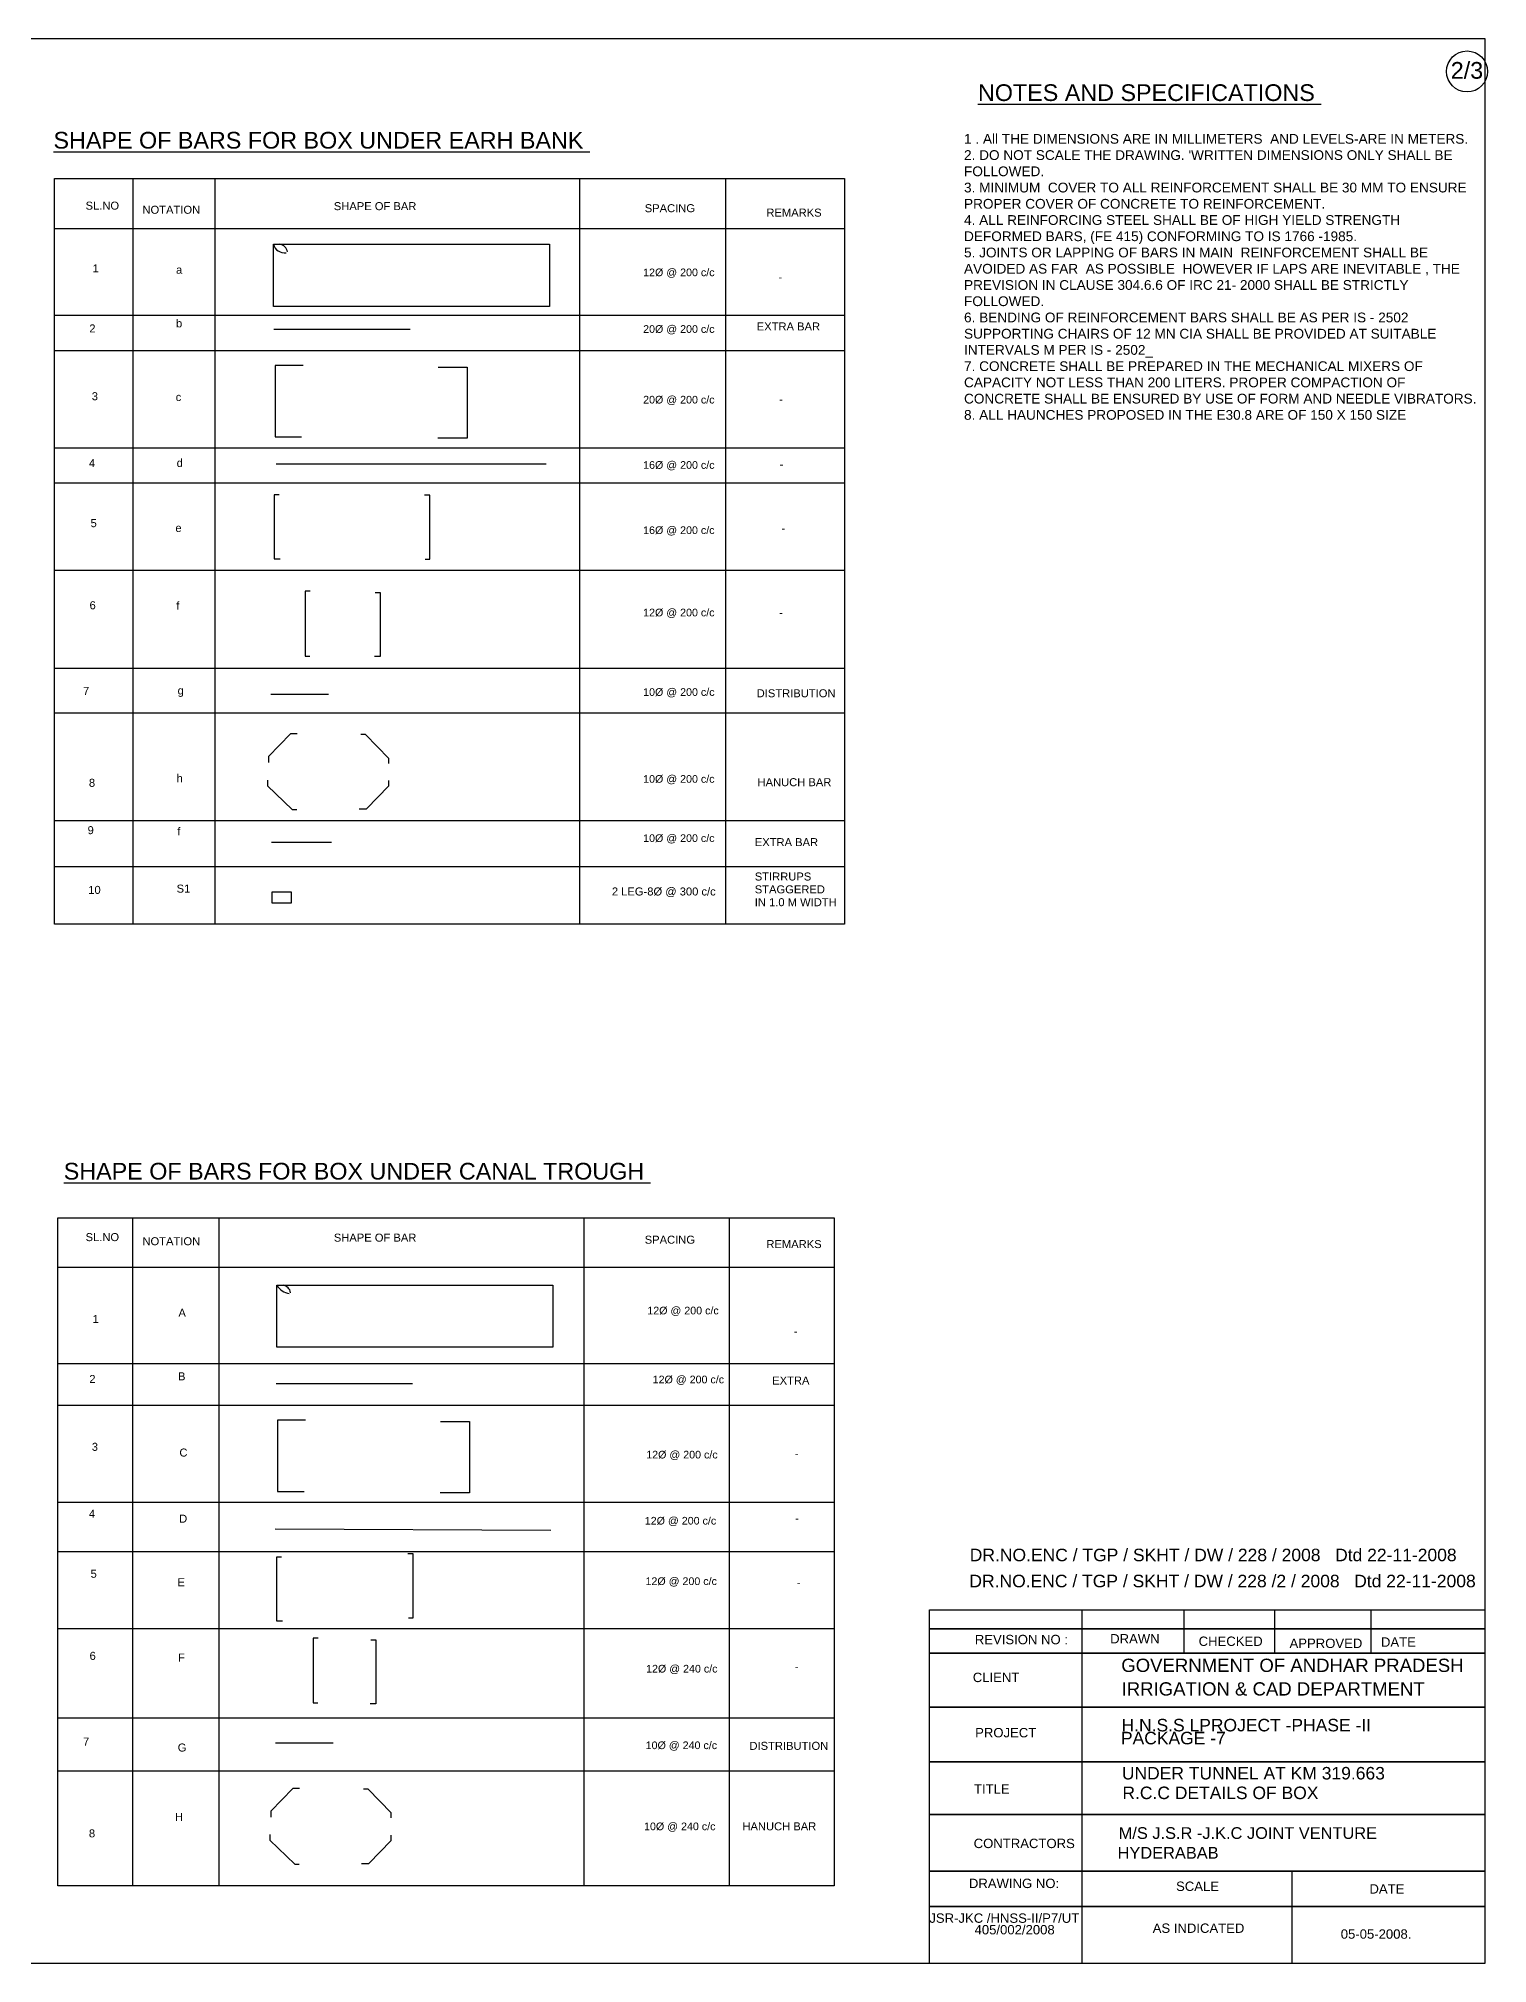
# Model space of a CAD drawing. Header units: millimetres. Extents: x 5124 to 2299956, y 2311 to 45634638.
# Drawn here: x 2195787 to 2299956, y 45496302 to 45634638 of the extents above; entities that cross this region are included whole.
import ezdxf

# ---------------------------------------------------------------- set-up
doc = ezdxf.new("R2010")
doc.units = ezdxf.units.MM
doc.header["$MEASUREMENT"] = 0
doc.layers.add('TEXT', color=7, linetype='Continuous')
doc.styles.get("Standard").update_dxf_attribs({"font": 'arial.ttf', "height": 575})

msp = doc.modelspace()

# ---------------------------------------------------------------- linework, layer by layer
at = {"layer": 'TEXT', "color": 0}
for points in [[(2299757.1, 45496302.2), (2079387.7, 45496302.2), (2079387.7, 45634638.2), (2299757.1, 45634638.2)], [(2196944.4, 45624579), (2253722.6, 45624579), (2253722.6, 45570984.1), (2196944.4, 45570984.1)], [(2212686, 45619851.4), (2232523.4, 45619851.4), (2232523.4, 45615385.8), (2212686, 45615385.8)], [(2212597.2, 45573314.7), (2213963, 45573314.7), (2213963, 45572508.3), (2212597.2, 45572508.3)], [(2197179.1, 45549883.6), (2252975.8, 45549883.6), (2252975.8, 45501886.9), (2197179.1, 45501886.9)], [(2212918.2, 45545051.4), (2232755.6, 45545051.4), (2232755.6, 45540585.8), (2212918.2, 45540585.8)], [(2299757.1, 45496302.2), (2259829.9, 45496302.2), (2259829.9, 45521706.4), (2299757.1, 45521706.4)]]:
    msp.add_lwpolyline(points, close=True, dxfattribs=at)
for points in [[(2202569, 45624579), (2202569, 45570984.1)], [(2208461.6, 45624579), (2208461.6, 45570984.1)], [(2234680.4, 45624579), (2234680.4, 45570984.1)], [(2245167.9, 45624579), (2245167.9, 45570984.1)], [(2196944.4, 45620995.6), (2253722.6, 45620995.6)], [(2196944.4, 45614760.5), (2253722.6, 45614760.5)], [(2212711.5, 45613761.4), (2222503.5, 45613761.4)], [(2196944.4, 45612225.2), (2253722.6, 45612225.2)], [(2214813.3, 45611127.9), (2212797.9, 45611127.9), (2212797.9, 45606006.6), (2214704.2, 45606006.6)], [(2224523.7, 45611027.4), (2226610.4, 45611027.4), (2226610.4, 45605908.5), (2224498.5, 45605908.5)], [(2196944.4, 45605230.1), (2253722.6, 45605230.1)], [(2196944.4, 45602704.4), (2253722.6, 45602704.4)], [(2213092.5, 45601834.4), (2212732.6, 45601834.4), (2212732.6, 45597248), (2213150.4, 45597248)], [(2223573.3, 45597229.5), (2223915.2, 45597229.5), (2223915.2, 45601820.2), (2223533.2, 45601820.2)], [(2196944.4, 45596435.9), (2253722.6, 45596435.9)], [(2215316.2, 45594928.4), (2214956.9, 45594928.4), (2214956.9, 45590260.8), (2215288.4, 45590260.8)], [(2219998, 45594821.5), (2220348.6, 45594821.5), (2220348.6, 45590219.3), (2219942.6, 45590219.3)], [(2196944.4, 45589390.2), (2253722.6, 45589390.2)], [(2212493.2, 45587509.6), (2216641.4, 45587509.6)], [(2196944.4, 45586182.6), (2253722.6, 45586182.6)], [(2214382.7, 45584662.6), (2213906, 45584662.6), (2212329.2, 45583031.2), (2212329.2, 45582604.4)], [(2220980.3, 45582547.2), (2220980.3, 45582897.9), (2219303.9, 45584610.6), (2218969, 45584610.6)], [(2212249.3, 45581347.5), (2212249.3, 45580933.8), (2214035.6, 45579223.2), (2214348.4, 45579223.2)], [(2218841.5, 45579279.6), (2219357.3, 45579279.6), (2220964, 45580932.4), (2220964, 45581304.5)], [(2196944.4, 45578448), (2253722.6, 45578448)], [(2212538.3, 45576896.2), (2216858.1, 45576896.2)], [(2196944.4, 45575130.6), (2253722.6, 45575130.6)], [(2202557.6, 45501886.9), (2202557.6, 45549883.6)], [(2208762, 45549883.6), (2208762, 45501886.9)], [(2235003.8, 45501886.9), (2235003.8, 45549883.6)], [(2245433.3, 45549883.6), (2245433.3, 45501886.9)], [(2197179.1, 45546346.4), (2252975.8, 45546346.4)], [(2197179.1, 45539425.5), (2252975.8, 45539425.5)], [(2212883.6, 45537982.2), (2222675.7, 45537982.2)], [(2252975.8, 45536411.2), (2197179.1, 45536411.2)], [(2214985.4, 45535348.7), (2212970, 45535348.7), (2212970, 45530227.4), (2214876.4, 45530227.4)], [(2224695.9, 45535248.2), (2226782.6, 45535248.2), (2226782.6, 45530129.3), (2224670.7, 45530129.3)], [(2197179.1, 45529461.5), (2252975.8, 45529461.5)], [(2212791.7, 45527549.9), (2232616.5, 45527448.2)], [(2252975.8, 45525885.2), (2197179.1, 45525885.2)], [(2213264.6, 45525507.2), (2212904.8, 45525507.2), (2212904.8, 45520920.9), (2213322.5, 45520920.9)], [(2222383.7, 45521154.3), (2222725.6, 45521154.3), (2222725.6, 45525745), (2222343.6, 45525745)], [(2270786.4, 45521706.4), (2270786.4, 45496302.2)], [(2278114.2, 45521706.4), (2278114.2, 45518614.9)], [(2284651.6, 45521706.4), (2284651.6, 45518614.9)], [(2291577.2, 45521706.4), (2291577.2, 45518614.9)], [(2197179.1, 45520373), (2252975.8, 45520373)], [(2215899.8, 45519690.3), (2215540.5, 45519690.3), (2215540.5, 45515022.7), (2215872.1, 45515022.7)], [(2219675.8, 45519561.8), (2220026.5, 45519561.8), (2220026.5, 45514959.6), (2219620.4, 45514959.6)], [(2299757.1, 45520358.5), (2259829.9, 45520358.5), (2299757.1, 45520358.5)], [(2299757.1, 45518614.9), (2259829.9, 45518614.9), (2299757.1, 45518614.9)], [(2252975.8, 45513925.8), (2197179.1, 45513925.8)], [(2299757.1, 45514721.9), (2259829.9, 45514721.9), (2299757.1, 45514721.9)], [(2212832.9, 45512150.3), (2216981.1, 45512150.3)], [(2197179.1, 45510157.9), (2252975.8, 45510157.9)], [(2299757.1, 45510790.6), (2259829.9, 45510790.6), (2299757.1, 45510790.6)], [(2214554.9, 45508883.4), (2214078.2, 45508883.4), (2212501.4, 45507252), (2212501.4, 45506825.3)], [(2221152.4, 45506768), (2221152.4, 45507118.7), (2219476, 45508831.4), (2219141.1, 45508831.4)], [(2299757.1, 45507000.2), (2259829.9, 45507000.2), (2299757.1, 45507000.2)], [(2212421.5, 45505568.3), (2212421.5, 45505154.6), (2214207.8, 45503444), (2214520.5, 45503444)], [(2219013.7, 45503500.4), (2219529.5, 45503500.4), (2221136.2, 45505153.2), (2221136.2, 45505525.3)], [(2299757.1, 45502931.2), (2259829.9, 45502931.2), (2299757.1, 45502931.2)], [(2285909.3, 45496302.2), (2285909.3, 45502931.2)], [(2299757.1, 45500404.5), (2259829.9, 45500404.5), (2299757.1, 45500404.5)]]:
    msp.add_lwpolyline(points, dxfattribs=at)
at = {"layer": 'TEXT'}
msp.add_lwpolyline([(2212879.6, 45604061.1), (2232284.9, 45604061.1)], dxfattribs=at)
at = {"layer": 'TEXT', "color": 0}
msp.add_circle((2298483.3, 45632268.3), 1473, dxfattribs=at)
for centre, radius, start, end in [((2213480, 45620047.2), 817.8, 193.852854, 278.009991), ((2213028.3, 45619201), 658.7, 9.209233, 80.904366), ((2213944.9, 45545630.2), 1178.6, 209.411027, 263.741339), ((2213260.6, 45544401), 658.7, 9.209233, 80.904366)]:
    msp.add_arc(centre, radius, start, end, dxfattribs=at)

# ---------------------------------------------------------------- texts
for s, height, p in [('2/3', 1200, (2297313.5, 45631748.1)), ('%%UNOTES AND SPECIFICATIONS ', 1200, (2263325.9, 45630147.3)), ('%%USHAPE OF BARS FOR BOX UNDER EARH BANK ', 1200, (2196865.3, 45626726.6)), ('SL.NO ', 575, (2199172.7, 45622340.6)), ('NOTATION ', 575, (2203262.2, 45622043.5)), ('SHAPE OF BAR', 575, (2217017.8, 45622303.4)), ('SPACING ', 575, (2239368.5, 45622155.2)), ('REMARKS ', 575, (2248115, 45621839.4)), ('1', 575, (2199676, 45617832)), ('a', 575, (2205673.5, 45617734.6)), ('12Ø @ 200 c/c ', 550, (2239254.2, 45617555.6)), ('-', 575, (2248976.5, 45617203.1)), ('2', 575, (2199442.3, 45613514.7)), ('b', 575, (2205673.3, 45613881)), ('20Ø @ 200 c/c ', 550, (2239254.2, 45613485.8)), ('EXTRA BAR', 575, (2247421.9, 45613659.1)), ('3', 575, (2199617.6, 45608643.1)), ('c', 575, (2205650.3, 45608587.1)), ('20Ø @ 200 c/c ', 550, (2239254.2, 45608407.9)), ('-', 575, (2249038.9, 45608422.3)), ('4', 575, (2199413.4, 45603839.1)), ('d', 575, (2205719.2, 45603851.4)), ('16Ø @ 200 c/c ', 550, (2239254.2, 45603715)), ('-', 575, (2249069.5, 45603756.9)), ('5', 575, (2199530.3, 45599521.7)), ('e', 575, (2205627, 45599178.9)), ('16Ø @ 200 c/c ', 550, (2239254.2, 45599028.9)), ('-', 575, (2249194.2, 45599148.5)), ('6', 575, (2199458, 45593621.4)), ('f', 575, (2205696.1, 45593596.4)), ('12Ø @ 200 c/c ', 550, (2239254.2, 45593110.8)), ('-', 575, (2249038.4, 45593088.4)), ('7', 575, (2198991, 45587464)), ('g', 575, (2205789.3, 45587498.5)), ('10Ø @ 200 c/c ', 550, (2239254.2, 45587396.3)), ('DISTRIBUTION ', 575, (2247417.2, 45587296.8)), ('h', 575, (2205715.8, 45581190.2)), ('10Ø @ 200 c/c ', 550, (2239254.2, 45581155)), ('8', 575, (2199411.5, 45580863.7)), ('HANUCH BAR ', 575, (2247476.4, 45580906.3)), ('9', 575, (2199318.1, 45577458.5)), ('f', 575, (2205762.5, 45577365.2)), ('10Ø @ 200 c/c ', 550, (2239254.2, 45576897.8)), ('EXTRA BAR', 575, (2247280.3, 45576597.6)), ('10', 575, (2199364.8, 45573167)), ('S1', 575, (2205715.8, 45573260.3)), ('2 LEG-8Ø @ 300 c/c', 575, (2237007.2, 45573053.5)), ('STIRRUPS', 575, (2247280.3, 45574129.8)), ('STAGGERED', 575, (2247280.3, 45573206.2)), ('IN 1.0 M WIDTH ', 575, (2247280.3, 45572282.5)), ('%%USHAPE OF BARS FOR BOX UNDER CANAL TROUGH ', 1200, (2197601.7, 45552639.4)), ('SL.NO ', 575, (2199172.7, 45548215.1)), ('SHAPE OF BAR', 575, (2217017.8, 45548177.9)), ('SPACING ', 575, (2239368.5, 45548029.7)), ('NOTATION ', 575, (2203262.2, 45547918)), ('REMARKS ', 575, (2248115, 45547713.9)), ('A', 575, (2205848.9, 45542780.8)), ('12Ø @ 200 c/c ', 550, (2239553.6, 45542950.1)), ('1', 575, (2199676, 45542334)), ('-', 575, (2250087.2, 45541454.4)), ('2', 575, (2199442.3, 45538016.7)), ('B', 575, (2205820.1, 45538211.5)), ('12Ø @ 200 c/c ', 550, (2239939.9, 45537995.3)), ('EXTRA', 575, (2248532.7, 45537910.4)), ('3', 575, (2199617.6, 45533145.1)), ('C', 575, (2205917.5, 45532733)), ('12Ø @ 200 c/c ', 550, (2239476.5, 45532595.8)), ('-', 575, (2250149.6, 45532673.5)), ('4', 575, (2199413.4, 45528341.1)), ('D', 575, (2205898.2, 45527983.9)), ('12Ø @ 200 c/c ', 550, (2239372.6, 45527845.5)), ('-', 575, (2250180.2, 45528008.1)), ('DR.NO.ENC / TGP / SKHT / DW / 228 / 2008   Dtd 22-11-2008', 900, (2262733.4, 45525211.4)), ('5', 575, (2199530.3, 45524023.7)), ('E', 575, (2205776.7, 45523415)), ('12Ø @ 200 c/c ', 550, (2239424.1, 45523500.2)), ('-', 575, (2250304.9, 45523399.7)), ('DR.NO.ENC / TGP / SKHT / DW / 228 /2 / 2008   Dtd 22-11-2008', 900, (2262708.1, 45523338.5)), ('REVISION NO :', 674.145, (2263098.1, 45519245.1)), ('DRAWN ', 674.14, (2272827, 45519301.8)), ('CHECKED', 674.14, (2279189.9, 45519122.8)), ('APPROVED', 674.14, (2285724.3, 45518973.3)), ('DATE ', 674.14, (2292296.3, 45519062.8)), ('6', 575, (2199458, 45518123.4)), ('F', 575, (2205817.2, 45518004.1)), ('GOVERNMENT OF ANDHAR PRADESH ', 955.038, (2273626.6, 45517252.9)), ('12Ø @ 240 c/c ', 550, (2239466.5, 45517211.9)), ('-', 575, (2250149.1, 45517339.7)), ('CLIENT ', 674.14, (2262953.5, 45516525)), ('IRRIGATION & CAD DEPARTMENT ', 955.038, (2273650.5, 45515559.1)), ('7', 575, (2198991, 45511966)), ('PROJECT ', 674.14, (2263122.2, 45512553.1)), ('PACKAGE -7', 898.86, (2273602.8, 45512052)), ('H.N.S.S LPROJECT -PHASE -II', 898.86, (2273650.5, 45512982.4)), ('G', 575, (2205797, 45511534.3)), ('10Ø @ 240 c/c ', 550, (2239435.8, 45511707.9)), ('DISTRIBUTION ', 575, (2246896.4, 45511656.6)), ('UNDER TUNNEL AT KM 319.663', 898.86, (2273670.6, 45509527.7)), ('TITLE ', 674.14, (2263038.4, 45508499.5)), ('R.C.C DETAILS OF BOX', 898.86, (2273708.8, 45508116.1)), ('H', 575, (2205595.1, 45506554.1)), ('8', 575, (2199411.5, 45505365.7)), ('10Ø @ 240 c/c ', 550, (2239319.2, 45505881.5)), ('HANUCH BAR ', 575, (2246390.6, 45505870.8)), ('M/S J.S.R -J.K.C JOINT VENTURE ', 842.681, (2273441.5, 45505254.9)), ('CONTRACTORS ', 674.145, (2263017.1, 45504595.3)), ('HYDERABAB ', 842.68, (2273363.2, 45503834.9)), ('DRAWING NO:', 674.145, (2262675, 45501722.5)), ('SCALE ', 674.14, (2277566.3, 45501516.2)), ('DATE ', 674.14, (2291468.2, 45501325.4)), ('JSR-JKC /HNSS-II/P7/UT', 674.145, (2259829.9, 45499226.3)), ('405/002/2008', 674.145, (2263080.8, 45498394.3)), ('AS INDICATED ', 674.145, (2275885.8, 45498502.3)), ('05-05-2008.', 674.145, (2289405.8, 45498082.7))]:
    msp.add_text(s, height=height, dxfattribs=at).set_placement(p)
at = {"layer": 'TEXT', "color": 0, "insert": (2262323.6, 45627777.5), "char_height": 700, "width": 36995.409, "attachment_point": 1}
msp.add_mtext("1 . All THE DIMENSIONS ARE IN MILLIMETERS  AND LEVELS-ARE IN METERS. \\P2. DO NOT SCALE THE DRAWING. 'WRITTEN DIMENSIONS ONLY SHALL BE FOLLOWED. \\P3. MINIMUM  COVER TO ALL REINFORCEMENT SHALL BE 30 MM TO ENSURE PROPER COVER OF CONCRETE TO REINFORCEMENT. \\P4. ALL REINFORCING STEEL SHALL BE OF HIGH YIELD STRENGTH DEFORMED BARS, (FE 415) CONFORMING TO IS 1766 -1985. \\P5. JOINTS OR LAPPING OF BARS IN MAIN  REINFORCEMENT SHALL BE AVOIDED AS FAR  AS POSSIBLE  HOWEVER IF LAPS ARE INEVITABLE , THE PREVISION IN CLAUSE 304.6.6 OF IRC 21- 2000 SHALL BE STRICTLY FOLLOWED. \\P6. BENDING OF REINFORCEMENT BARS SHALL BE AS PER IS - 2502 SUPPORTING CHAIRS OF 12 MN CIA SHALL BE PROVIDED AT SUITABLE INTERVALS M PER IS - 2502_ \\P7. CONCRETE SHALL BE PREPARED IN THE MECHANICAL MIXERS OF CAPACITY NOT LESS THAN 200 LITERS. PROPER COMPACTION OF CONCRETE SHALL BE ENSURED BY USE OF FORM AND NEEDLE VIBRATORS. \\P8. ALL HAUNCHES PROPOSED IN THE E30.8 ARE OF 150 X 150 SIZE ", dxfattribs=at)

doc.saveas('drawing.dxf')
